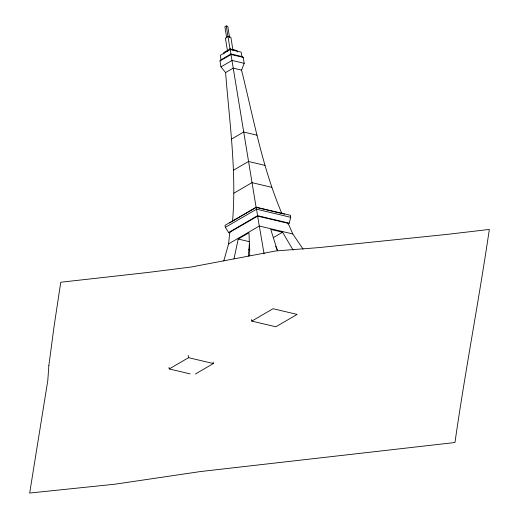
<?xml version="1.0" encoding="UTF-8"?>
<svg xmlns="http://www.w3.org/2000/svg" width="519" height="519" viewBox="0 0 519 519"><rect width="100%" height="100%" fill="white"/><g stroke="black" fill="none" stroke-linecap="round" stroke-linejoin="round"><path stroke-width="0.78" d="M232.564 221.146C236.677 171.523 229.463 121.971 225.596 72.582L220.958 66.886L219.998 60.963L221.01 59.769L230.974 53.97L241.886 56.552L243.229 57.382L244.183 63.305L241.569 70.123C253.499 118.293 262.329 167.669 281.895 213.543M248.303 256.049L249.36 244.118M223.786 260.934L228.632 243.859L229.716 232.343L257.606 216.118L288.142 223.339L292.813 233.972L303.083 249.146M234.024 258.767L238.208 239.045L249.01 232.759L249.743 255.731M287.863 223.974L289.245 223.17L290.724 217.299L290.393 215.275L256.23 207.191L225.025 225.35L225.35 227.374L228.62 232.512L230.125 232.869M229.56 37.439L227.757 26.307L226.258 25.95L224.889 26.748L226.693 37.881M237.293 51.997L237.06 50.564L230.079 48.916L223.708 52.627L223.936 54.054M219.998 60.963L231.085 54.514L243.229 57.382M220.958 66.886L232.045 60.431L244.183 63.305M225.596 72.582L233.219 68.151L241.569 70.123M231.506 139.105L243.664 132.034L256.976 135.18M233.492 170.213L248.491 161.487L264.917 165.373M233.913 193.165L251.981 182.649L271.768 187.333M229.508 222.943L256.172 207.425M225.35 227.374L256.555 209.215L290.724 217.299M228.62 232.512L257.554 215.677L289.245 223.17M228.632 243.859L259.266 226.037L292.813 233.972M273.584 237.443L282.576 232.207L293.06 250.035M168.98 367.42L169.226 368.938L188.572 357.682L213.374 363.547L213.127 362.028M251.793 321.099L273.078 308.721L297.134 314.41L275.849 326.788L251.793 321.099L251.546 319.581M195.41 373.998L213.374 363.547M256.963 207.613L284.581 214.146M282.576 232.207L270.749 229.411L277.425 250.671M238.208 239.045L249.574 241.731M248.413 249.503L249.989 249.879M169.226 368.938L190.155 373.888M275.693 246.337L277.6 250.748M264.087 253.849L257.606 216.118M256.114 207.444L230.079 48.916M241.886 56.552L241.166 52.134L230.261 49.552L220.296 55.345L221.01 59.769M232.992 50.401L230.864 37.238L228.003 36.564L225.395 38.082L227.523 51.245M256.23 207.191L257.554 215.677M226.258 25.95L230.138 49.727M188.202 355.398L188.572 357.682M48.851 365.545L47.8 380.505L29.674 493.05L115.075 484.182L200.568 471.537L454.962 442.519C465.154 371.28 478.868 300.605 489.326 229.437L446.989 234.4L318.711 247.615L275.803 250.949L191.044 267.038L147.649 272.494L60.762 282.239L54.158 325.789L48.851 365.545"/></g></svg>
